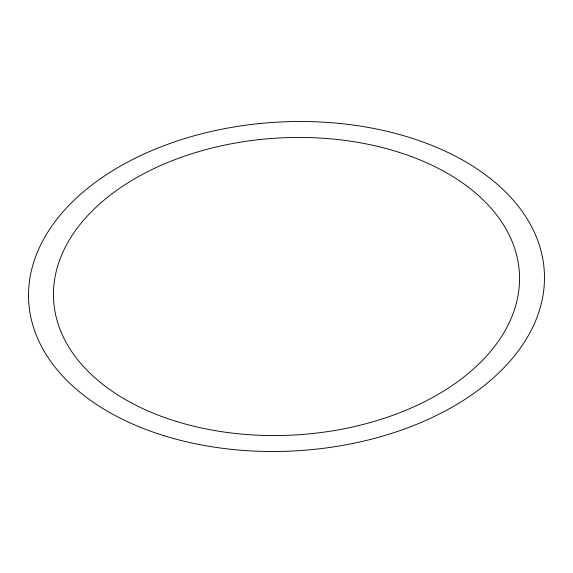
<?xml version="1.0" encoding="UTF-8"?>
<svg xmlns="http://www.w3.org/2000/svg" width="573" height="573" viewBox="0 0 573 573"><rect width="100%" height="100%" fill="white"/><g stroke="black" fill="none" stroke-linecap="round" stroke-linejoin="round"><path stroke-width="0.86" d="M164.609 435.881A258.23 164.601 -3.3 0 0 544.35 272.497A258.23 164.601 -3.3 0 0 150.541 151.122A258.23 164.601 -3.3 0 0 164.609 435.881M176.391 421.449A233.283 148.701 -3.3 0 0 519.439 273.851A233.283 148.701 -3.3 0 0 163.677 164.2A233.283 148.701 -3.3 0 0 176.391 421.449"/></g></svg>
